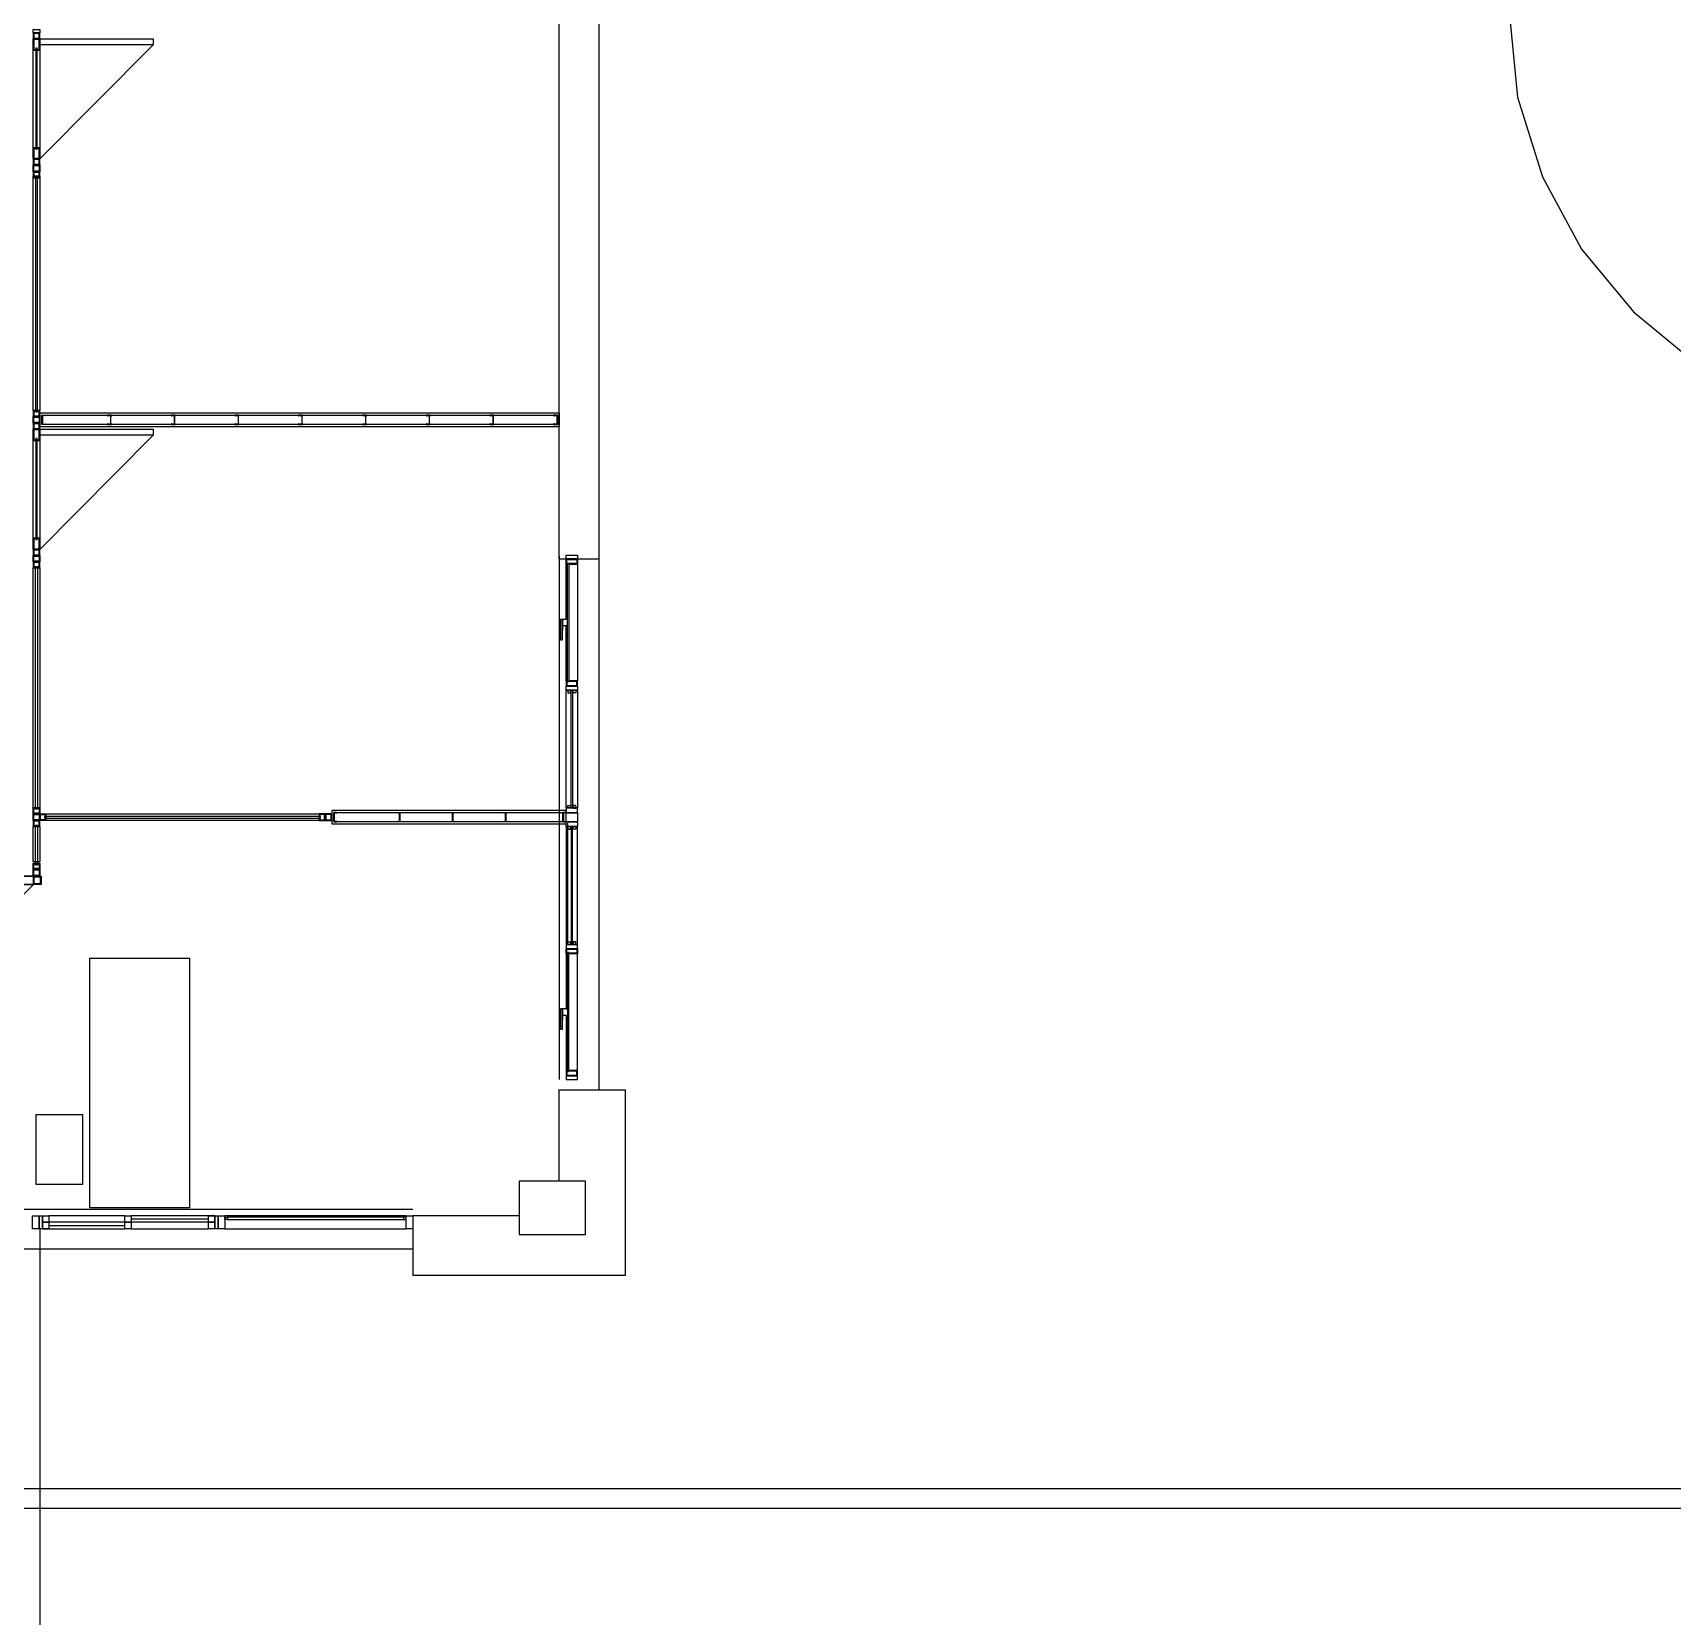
# Model space of a CAD drawing. Header units: metres. Extents: x 2 to 323, y -2 to 254.
# Drawn here: x 73.38 to 85.73, y 139.49 to 151.41 of the extents above; entities that cross this region are included whole.
import ezdxf

# ---------------------------------------------------------------- set-up
doc = ezdxf.new("R2010")
doc.units = ezdxf.units.M
for name, color, linetype in [('0-CARPINTERIAS', 7, 'Continuous'), ('0-EST CORTE', 7, 'Continuous'), ('0-MUROS EXISTENTES', 7, 'Continuous'), ('0-PROYECCIONES', 7, 'Continuous'), ('0-VISTA-005', 7, 'Continuous'), ('0-VISTA-010', 7, 'Continuous'), ('NUEVO PAU', 7, 'Continuous')]:
    doc.layers.add(name, color=color, linetype=linetype)

msp = doc.modelspace()

# ---------------------------------------------------------------- linework, layer by layer
at = {"layer": '0-CARPINTERIAS'}
for p, q in [((77.374, 146.994), (77.374, 146.948)), ((77.374, 146.946), (77.374, 146.992)), ((77.374, 146.958), (77.374, 146.912)), ((77.374, 146.911), (77.374, 146.956)), ((77.438, 145.57), (77.438, 146.459)), ((77.448, 146.459), (77.448, 145.57)), ((77.411, 145.457), (77.411, 144.566)), ((77.438, 145.434), (77.438, 144.545)), ((77.448, 144.545), (77.448, 145.434)), ((77.374, 144.061), (77.374, 144.015)), ((77.374, 144.013), (77.374, 144.059)), ((77.374, 144.025), (77.374, 143.979)), ((77.374, 143.977), (77.374, 144.023)), ((74.076, 142.502), (73.506, 142.502)), ((74.756, 142.502), (74.126, 142.502)), ((74.126, 142.477), (74.706, 142.477)), ((76.196, 142.502), (74.831, 142.502)), ((76.176, 142.492), (74.851, 142.492)), ((73.456, 142.402), (74.076, 142.402)), ((74.076, 142.452), (73.506, 142.452)), ((73.506, 142.427), (74.076, 142.427)), ((74.706, 142.452), (74.126, 142.452)), ((74.126, 142.402), (74.706, 142.402)), ((74.831, 142.402), (76.196, 142.402)), ((74.851, 142.472), (76.176, 142.472))]:
    msp.add_line(p, q, dxfattribs=at)
for points in [[(73.437, 151.435), (73.437, 151.409), (73.386, 151.409), (73.386, 151.435), (73.437, 151.435)], [(73.437, 151.409), (73.386, 151.409), (73.386, 151.364), (73.437, 151.364), (73.437, 151.409)], [(73.432, 151.404), (73.391, 151.404), (73.391, 151.369), (73.432, 151.369), (73.432, 151.404)], [(73.406, 150.535), (73.417, 150.535), (73.417, 151.294), (73.406, 151.294), (73.406, 150.535)], [(73.437, 150.46), (73.386, 150.46), (73.386, 150.415), (73.437, 150.415), (73.437, 150.46)], [(73.437, 150.415), (73.437, 150.364), (73.386, 150.364), (73.386, 150.415), (73.437, 150.415)], [(73.432, 150.455), (73.391, 150.455), (73.391, 150.42), (73.432, 150.42), (73.432, 150.455)], [(73.432, 150.41), (73.432, 150.369), (73.391, 150.369), (73.391, 150.41), (73.432, 150.41)], [(73.437, 150.319), (73.437, 150.364), (73.386, 150.364), (73.386, 150.319), (73.437, 150.319)], [(73.432, 150.324), (73.432, 150.359), (73.391, 150.359), (73.391, 150.324), (73.432, 150.324)], [(73.405, 150.329), (73.405, 148.556), (73.419, 148.556), (73.419, 150.329), (73.405, 150.329)], [(73.437, 148.521), (73.437, 148.566), (73.386, 148.566), (73.386, 148.521), (73.437, 148.521)], [(73.432, 148.526), (73.432, 148.561), (73.391, 148.561), (73.391, 148.526), (73.432, 148.526)], [(73.48, 148.525), (73.48, 148.528), (73.454, 148.528), (73.454, 148.526), (73.458, 148.522), (73.458, 148.469), (73.454, 148.465), (73.454, 148.463), (73.48, 148.463), (73.48, 148.466), (73.482, 148.466), (73.482, 148.461), (73.452, 148.461), (73.452, 148.466), (73.456, 148.469), (73.456, 148.521), (73.452, 148.525), (73.452, 148.53), (73.482, 148.53), (73.482, 148.525), (73.48, 148.525)], [(73.948, 148.525), (73.948, 148.528), (73.974, 148.528), (73.974, 148.526), (73.97, 148.522), (73.97, 148.469), (73.974, 148.465), (73.974, 148.463), (73.948, 148.463), (73.948, 148.466), (73.946, 148.466), (73.946, 148.461), (73.976, 148.461), (73.976, 148.466), (73.972, 148.469), (73.972, 148.521), (73.976, 148.525), (73.976, 148.53), (73.946, 148.53), (73.946, 148.525), (73.948, 148.525)], [(74.428, 148.525), (74.428, 148.528), (74.454, 148.528), (74.454, 148.526), (74.45, 148.522), (74.45, 148.469), (74.454, 148.465), (74.454, 148.463), (74.428, 148.463), (74.428, 148.466), (74.426, 148.466), (74.426, 148.461), (74.456, 148.461), (74.456, 148.466), (74.452, 148.469), (74.452, 148.521), (74.456, 148.525), (74.456, 148.53), (74.426, 148.53), (74.426, 148.525), (74.428, 148.525)], [(74.908, 148.525), (74.908, 148.528), (74.934, 148.528), (74.934, 148.526), (74.93, 148.522), (74.93, 148.469), (74.934, 148.465), (74.934, 148.463), (74.908, 148.463), (74.908, 148.466), (74.906, 148.466), (74.906, 148.461), (74.936, 148.461), (74.936, 148.466), (74.932, 148.469), (74.932, 148.521), (74.936, 148.525), (74.936, 148.53), (74.906, 148.53), (74.906, 148.525), (74.908, 148.525)], [(75.388, 148.525), (75.388, 148.528), (75.414, 148.528), (75.414, 148.526), (75.41, 148.522), (75.41, 148.469), (75.414, 148.465), (75.414, 148.463), (75.388, 148.463), (75.388, 148.466), (75.386, 148.466), (75.386, 148.461), (75.416, 148.461), (75.416, 148.466), (75.412, 148.469), (75.412, 148.521), (75.416, 148.525), (75.416, 148.53), (75.386, 148.53), (75.386, 148.525), (75.388, 148.525)], [(75.868, 148.525), (75.868, 148.528), (75.894, 148.528), (75.894, 148.526), (75.89, 148.522), (75.89, 148.469), (75.894, 148.465), (75.894, 148.463), (75.868, 148.463), (75.868, 148.466), (75.866, 148.466), (75.866, 148.461), (75.896, 148.461), (75.896, 148.466), (75.892, 148.469), (75.892, 148.521), (75.896, 148.525), (75.896, 148.53), (75.866, 148.53), (75.866, 148.525), (75.868, 148.525)], [(76.348, 148.525), (76.348, 148.528), (76.374, 148.528), (76.374, 148.526), (76.37, 148.522), (76.37, 148.469), (76.374, 148.465), (76.374, 148.463), (76.348, 148.463), (76.348, 148.466), (76.346, 148.466), (76.346, 148.461), (76.376, 148.461), (76.376, 148.466), (76.372, 148.469), (76.372, 148.521), (76.376, 148.525), (76.376, 148.53), (76.346, 148.53), (76.346, 148.525), (76.348, 148.525)], [(76.828, 148.525), (76.828, 148.528), (76.854, 148.528), (76.854, 148.526), (76.85, 148.522), (76.85, 148.469), (76.854, 148.465), (76.854, 148.463), (76.828, 148.463), (76.828, 148.466), (76.826, 148.466), (76.826, 148.461), (76.856, 148.461), (76.856, 148.466), (76.852, 148.469), (76.852, 148.521), (76.856, 148.525), (76.856, 148.53), (76.826, 148.53), (76.826, 148.525), (76.828, 148.525)], [(77.308, 148.525), (77.308, 148.528), (77.334, 148.528), (77.334, 148.526), (77.33, 148.522), (77.33, 148.469), (77.334, 148.465), (77.334, 148.463), (77.308, 148.463), (77.308, 148.466), (77.306, 148.466), (77.306, 148.461), (77.336, 148.461), (77.336, 148.466), (77.332, 148.469), (77.332, 148.521), (77.336, 148.525), (77.336, 148.53), (77.306, 148.53), (77.306, 148.525), (77.308, 148.525)], [(73.437, 148.521), (73.437, 148.47), (73.386, 148.47), (73.386, 148.521), (73.437, 148.521)], [(73.437, 148.47), (73.386, 148.47), (73.386, 148.425), (73.437, 148.425), (73.437, 148.47)], [(73.432, 148.516), (73.432, 148.475), (73.391, 148.475), (73.391, 148.516), (73.432, 148.516)], [(73.432, 148.465), (73.391, 148.465), (73.391, 148.43), (73.432, 148.43), (73.432, 148.465)], [(73.406, 147.595), (73.417, 147.595), (73.417, 148.355), (73.406, 148.355), (73.406, 147.595)], [(73.437, 147.52), (73.386, 147.52), (73.386, 147.475), (73.437, 147.475), (73.437, 147.52)], [(73.437, 147.475), (73.437, 147.425), (73.386, 147.425), (73.386, 147.475), (73.437, 147.475)], [(73.437, 147.38), (73.437, 147.425), (73.386, 147.425), (73.386, 147.38), (73.437, 147.38)], [(73.432, 147.515), (73.391, 147.515), (73.391, 147.48), (73.432, 147.48), (73.432, 147.515)], [(73.432, 147.47), (73.432, 147.43), (73.391, 147.43), (73.391, 147.47), (73.432, 147.47)], [(73.432, 147.385), (73.432, 147.42), (73.391, 147.42), (73.391, 147.385), (73.432, 147.385)], [(77.401, 147.448), (77.401, 147.477), (77.486, 147.477), (77.486, 147.448), (77.401, 147.448)], [(77.42, 147.416), (77.42, 146.522), (77.41, 146.522), (77.41, 147.416), (77.42, 147.416)], [(73.405, 145.563), (73.405, 147.39), (73.419, 147.39), (73.419, 145.563), (73.405, 145.563)], [(77.486, 146.489), (77.486, 146.459), (77.401, 146.459), (77.401, 146.489), (77.486, 146.489)], [(77.433, 146.459), (77.413, 146.459), (77.413, 146.439), (77.433, 146.439), (77.433, 146.459)], [(77.453, 146.459), (77.473, 146.459), (77.473, 146.439), (77.453, 146.439), (77.453, 146.459)], [(73.437, 145.573), (73.437, 145.528), (73.386, 145.528), (73.386, 145.573), (73.437, 145.573)], [(73.432, 145.568), (73.432, 145.533), (73.391, 145.533), (73.391, 145.568), (73.432, 145.568)], [(77.401, 145.574), (77.401, 145.539), (77.486, 145.539), (77.486, 145.574), (77.401, 145.574)], [(77.401, 145.57), (77.401, 145.535), (77.486, 145.535), (77.486, 145.57), (77.401, 145.57)], [(77.433, 145.57), (77.413, 145.57), (77.413, 145.59), (77.433, 145.59), (77.433, 145.57)], [(77.453, 145.57), (77.473, 145.57), (77.473, 145.59), (77.453, 145.59), (77.453, 145.57)], [(73.437, 145.528), (73.437, 145.477), (73.386, 145.477), (73.386, 145.528), (73.437, 145.528)], [(73.437, 145.432), (73.437, 145.477), (73.386, 145.477), (73.386, 145.432), (73.437, 145.432)], [(73.432, 145.523), (73.432, 145.482), (73.391, 145.482), (73.391, 145.523), (73.432, 145.523)], [(73.432, 145.437), (73.432, 145.472), (73.391, 145.472), (73.391, 145.437), (73.432, 145.437)], [(73.405, 145.141), (73.405, 145.442), (73.419, 145.442), (73.419, 145.141), (73.405, 145.141)], [(73.482, 145.477), (73.437, 145.477), (73.437, 145.528), (73.482, 145.528), (73.482, 145.477)], [(73.477, 145.482), (73.442, 145.482), (73.442, 145.523), (73.477, 145.523), (73.477, 145.482)], [(75.55, 145.509), (73.472, 145.509), (73.472, 145.495), (75.55, 145.495), (75.55, 145.509)], [(75.54, 145.477), (75.585, 145.477), (75.585, 145.528), (75.54, 145.528), (75.54, 145.477)], [(75.545, 145.482), (75.58, 145.482), (75.58, 145.523), (75.545, 145.523), (75.545, 145.482)], [(75.585, 145.528), (75.585, 145.477), (75.636, 145.477), (75.636, 145.528), (75.585, 145.528)], [(75.59, 145.523), (75.59, 145.482), (75.631, 145.482), (75.631, 145.523), (75.59, 145.523)], [(75.669, 145.474), (75.669, 145.471), (75.653, 145.471), (75.653, 145.473), (75.656, 145.476), (75.656, 145.531), (75.653, 145.535), (75.653, 145.537), (75.669, 145.537), (75.669, 145.534), (75.671, 145.534), (75.671, 145.539), (75.651, 145.539), (75.651, 145.534), (75.654, 145.53), (75.654, 145.477), (75.651, 145.474), (75.651, 145.469), (75.671, 145.469), (75.671, 145.474), (75.669, 145.474)], [(76.133, 145.474), (76.133, 145.471), (76.149, 145.471), (76.149, 145.473), (76.145, 145.476), (76.145, 145.531), (76.149, 145.535), (76.149, 145.537), (76.133, 145.537), (76.133, 145.534), (76.131, 145.534), (76.131, 145.539), (76.151, 145.539), (76.151, 145.534), (76.147, 145.53), (76.147, 145.477), (76.151, 145.474), (76.151, 145.469), (76.131, 145.469), (76.131, 145.474), (76.133, 145.474)], [(76.533, 145.474), (76.533, 145.471), (76.549, 145.471), (76.549, 145.473), (76.545, 145.476), (76.545, 145.531), (76.549, 145.535), (76.549, 145.537), (76.533, 145.537), (76.533, 145.534), (76.531, 145.534), (76.531, 145.539), (76.551, 145.539), (76.551, 145.534), (76.547, 145.53), (76.547, 145.477), (76.551, 145.474), (76.551, 145.469), (76.531, 145.469), (76.531, 145.474), (76.533, 145.474)], [(76.933, 145.474), (76.933, 145.471), (76.949, 145.471), (76.949, 145.473), (76.945, 145.476), (76.945, 145.531), (76.949, 145.535), (76.949, 145.537), (76.933, 145.537), (76.933, 145.534), (76.931, 145.534), (76.931, 145.539), (76.951, 145.539), (76.951, 145.534), (76.947, 145.53), (76.947, 145.477), (76.951, 145.474), (76.951, 145.469), (76.931, 145.469), (76.931, 145.474), (76.933, 145.474)], [(77.363, 145.474), (77.363, 145.471), (77.379, 145.471), (77.379, 145.473), (77.375, 145.476), (77.375, 145.531), (77.379, 145.535), (77.379, 145.537), (77.363, 145.537), (77.363, 145.534), (77.361, 145.534), (77.361, 145.539), (77.381, 145.539), (77.381, 145.534), (77.377, 145.53), (77.377, 145.477), (77.381, 145.474), (77.381, 145.469), (77.361, 145.469), (77.361, 145.474), (77.363, 145.474)], [(77.381, 145.539), (77.381, 145.469), (77.401, 145.469), (77.401, 145.539), (77.381, 145.539)], [(77.381, 145.539), (77.381, 145.469), (77.401, 145.469), (77.401, 145.539), (77.381, 145.539)], [(77.486, 145.539), (77.486, 145.469), (77.401, 145.469), (77.401, 145.539), (77.486, 145.539)], [(77.401, 145.434), (77.401, 145.469), (77.486, 145.469), (77.486, 145.434), (77.401, 145.434)], [(77.433, 145.434), (77.413, 145.434), (77.413, 145.414), (77.433, 145.414), (77.433, 145.434)], [(77.453, 145.434), (77.473, 145.434), (77.473, 145.414), (77.453, 145.414), (77.453, 145.434)], [(73.437, 145.156), (73.437, 145.111), (73.386, 145.111), (73.386, 145.156), (73.437, 145.156)], [(73.437, 145.111), (73.437, 145.06), (73.386, 145.06), (73.386, 145.111), (73.437, 145.111)], [(73.432, 145.151), (73.432, 145.116), (73.391, 145.116), (73.391, 145.151), (73.432, 145.151)], [(73.432, 145.106), (73.432, 145.065), (73.391, 145.065), (73.391, 145.106), (73.432, 145.106)], [(73.389, 144.996), (73.389, 145.06), (73.446, 145.06), (73.446, 144.996), (73.389, 144.996)], [(73.395, 145.002), (73.395, 145.054), (73.439, 145.054), (73.439, 145.002), (73.395, 145.002)], [(77.486, 144.515), (77.486, 144.545), (77.401, 144.545), (77.401, 144.515), (77.486, 144.515)], [(77.42, 143.588), (77.42, 144.483), (77.41, 144.483), (77.41, 143.588), (77.42, 143.588)], [(77.433, 144.545), (77.413, 144.545), (77.413, 144.565), (77.433, 144.565), (77.433, 144.545)], [(77.453, 144.545), (77.473, 144.545), (77.473, 144.565), (77.453, 144.565), (77.453, 144.545)], [(77.401, 143.556), (77.401, 143.527), (77.486, 143.527), (77.486, 143.556), (77.401, 143.556)], [(73.431, 142.502), (73.431, 142.402), (73.381, 142.402), (73.381, 142.502), (73.431, 142.502)], [(73.456, 142.502), (73.456, 142.402), (73.431, 142.402), (73.431, 142.502), (73.456, 142.502)], [(73.506, 142.502), (73.506, 142.452), (73.456, 142.452), (73.456, 142.502), (73.506, 142.502)], [(74.126, 142.502), (74.126, 142.452), (74.076, 142.452), (74.076, 142.502), (74.126, 142.502)], [(74.756, 142.502), (74.756, 142.452), (74.706, 142.452), (74.706, 142.502), (74.756, 142.502)], [(74.781, 142.502), (74.781, 142.402), (74.756, 142.402), (74.756, 142.502), (74.781, 142.502)], [(74.831, 142.502), (74.831, 142.402), (74.781, 142.402), (74.781, 142.502), (74.831, 142.502)], [(74.851, 142.492), (74.851, 142.472), (74.831, 142.472), (74.831, 142.492), (74.851, 142.492)], [(76.176, 142.492), (76.176, 142.472), (76.196, 142.472), (76.196, 142.492), (76.176, 142.492)], [(76.246, 142.502), (76.246, 142.402), (76.196, 142.402), (76.196, 142.502), (76.246, 142.502)], [(73.506, 142.452), (73.506, 142.402), (73.456, 142.402), (73.456, 142.452), (73.506, 142.452)], [(74.126, 142.452), (74.126, 142.402), (74.076, 142.402), (74.076, 142.452), (74.126, 142.452)], [(74.756, 142.452), (74.756, 142.402), (74.706, 142.402), (74.706, 142.452), (74.756, 142.452)]]:
    msp.add_lwpolyline(points, close=True, dxfattribs=at)
for points in [[(73.417, 151.279), (73.437, 151.279), (73.437, 151.364), (73.386, 151.364), (73.386, 151.279), (73.406, 151.279)], [(73.417, 151.284), (73.432, 151.284), (73.432, 151.359), (73.391, 151.359), (73.391, 151.284), (73.406, 151.284)], [(73.406, 150.545), (73.386, 150.545), (73.386, 150.46), (73.437, 150.46), (73.437, 150.545), (73.417, 150.545)], [(73.406, 150.54), (73.391, 150.54), (73.391, 150.465), (73.432, 150.465), (73.432, 150.54), (73.417, 150.54)], [(73.417, 148.34), (73.437, 148.34), (73.437, 148.425), (73.386, 148.425), (73.386, 148.34), (73.406, 148.34)], [(73.417, 148.345), (73.432, 148.345), (73.432, 148.42), (73.391, 148.42), (73.391, 148.345), (73.406, 148.345)], [(73.406, 147.605), (73.386, 147.605), (73.386, 147.52), (73.437, 147.52), (73.437, 147.605), (73.417, 147.605)], [(73.406, 147.6), (73.391, 147.6), (73.391, 147.525), (73.432, 147.525), (73.432, 147.6), (73.417, 147.6)], [(77.41, 147.408), (77.401, 147.408), (77.401, 147.448), (77.486, 147.448), (77.486, 147.408), (77.42, 147.408)], [(77.41, 147.413), (77.406, 147.413), (77.406, 147.443), (77.481, 147.443), (77.481, 147.413), (77.42, 147.413)], [(77.401, 146.992), (77.358, 146.992), (77.358, 146.84), (77.374, 146.84), (77.374, 146.946), (77.401, 146.946)], [(77.41, 146.53), (77.401, 146.53), (77.401, 146.49), (77.486, 146.49), (77.486, 146.53), (77.42, 146.53)], [(77.41, 146.525), (77.406, 146.525), (77.406, 146.495), (77.481, 146.495), (77.481, 146.525), (77.42, 146.525)], [(73.28, 145.035), (73.28, 145.06), (73.389, 145.06), (73.389, 144.996), (73.28, 144.996), (73.28, 145.021)], [(77.41, 144.475), (77.401, 144.475), (77.401, 144.515), (77.486, 144.515), (77.486, 144.475), (77.42, 144.475)], [(77.41, 144.48), (77.406, 144.48), (77.406, 144.51), (77.481, 144.51), (77.481, 144.48), (77.42, 144.48)], [(77.401, 144.059), (77.358, 144.059), (77.358, 143.907), (77.374, 143.907), (77.374, 144.013), (77.401, 144.013)], [(77.41, 143.596), (77.401, 143.596), (77.401, 143.556), (77.486, 143.556), (77.486, 143.596), (77.42, 143.596)], [(77.41, 143.591), (77.406, 143.591), (77.406, 143.561), (77.481, 143.561), (77.481, 143.591), (77.42, 143.591)]]:
    msp.add_lwpolyline(points, dxfattribs=at)
at = {"layer": '0-EST CORTE'}
msp.add_lwpolyline([(77.046, 142.361), (77.546, 142.361), (77.546, 142.761), (77.046, 142.761), (77.046, 142.361)], close=True, dxfattribs=at)
msp.add_lwpolyline([(77.046, 142.361), (77.546, 142.361), (77.546, 142.761), (77.046, 142.761), (77.046, 142.361)], close=True, dxfattribs=at)
at = {"layer": '0-MUROS EXISTENTES'}
for p, q in [((77.646, 153.256), (77.646, 147.45)), ((77.646, 153.256), (77.646, 147.45)), ((77.646, 153.256), (77.646, 147.45)), ((77.346, 152.361), (77.346, 147.45)), ((77.346, 152.361), (77.346, 147.45)), ((77.346, 152.361), (77.346, 147.45)), ((77.646, 149.552), (77.646, 147.45)), ((77.646, 149.552), (77.646, 147.45)), ((77.646, 149.552), (77.646, 147.45)), ((77.346, 147.45), (77.646, 147.45)), ((77.346, 147.45), (77.646, 147.45)), ((77.346, 147.45), (77.646, 147.45)), ((77.346, 143.45), (77.346, 142.761)), ((77.346, 143.45), (77.846, 143.45)), ((77.346, 143.45), (77.346, 142.761)), ((77.346, 143.45), (77.846, 143.45)), ((77.346, 143.45), (77.346, 142.761)), ((77.346, 143.45), (77.846, 143.45)), ((77.846, 143.45), (77.846, 142.052)), ((77.846, 143.45), (77.846, 142.052)), ((77.846, 143.45), (77.846, 142.052)), ((76.246, 142.502), (76.246, 142.052)), ((77.046, 142.502), (76.246, 142.502)), ((76.246, 142.502), (76.246, 142.052)), ((77.046, 142.502), (76.246, 142.502)), ((76.246, 142.502), (76.246, 142.052)), ((77.046, 142.502), (76.246, 142.502)), ((77.846, 142.052), (76.246, 142.052)), ((77.846, 142.052), (76.246, 142.052)), ((77.846, 142.052), (76.246, 142.052))]:
    msp.add_line(p, q, dxfattribs=at)
at = {"layer": '0-PROYECCIONES'}
msp.add_line((73.436, 142.404), (73.436, 128.021), dxfattribs=at)
at = {"layer": '0-VISTA-005'}
for p, q in [((74.291, 151.319), (73.437, 150.46)), ((74.291, 148.38), (73.437, 147.52)), ((77.351, 143.527), (77.351, 147.468)), ((72.296, 143.91), (73.389, 144.996)), ((68.521, 142.552), (76.246, 142.552)), ((68.521, 142.252), (76.246, 142.252)), ((112.943, 140.446), (68.196, 140.446)), ((112.943, 140.446), (68.196, 140.446))]:
    msp.add_line(p, q, dxfattribs=at)
for points in [[(84.501, 151.571), (84.566, 150.926), (84.753, 150.325), (85.048, 149.782), (85.438, 149.308), (85.912, 148.917), (86.456, 148.622), (87.056, 148.436), (87.701, 148.371)], [(84.501, 151.571), (84.566, 150.926), (84.753, 150.325), (85.048, 149.782), (85.438, 149.308), (85.912, 148.917), (86.456, 148.622), (87.056, 148.436), (87.701, 148.371)], [(77.351, 148.545), (73.437, 148.545), (73.437, 148.445), (77.351, 148.445), (77.351, 148.545), (77.336, 148.545)], [(73.452, 148.525), (73.452, 148.53), (77.336, 148.53), (77.336, 148.46), (73.452, 148.46), (73.452, 148.46), (73.452, 148.53)], [(77.401, 146.996), (77.401, 147.408), (77.41, 147.408)], [(77.42, 147.408), (77.486, 147.408), (77.486, 146.53), (77.42, 146.53)], [(77.41, 146.53), (77.401, 146.53), (77.401, 146.95)], [(77.41, 144.475), (77.401, 144.475), (77.401, 144.054)], [(77.42, 143.596), (77.486, 143.596), (77.486, 144.475), (77.42, 144.475)], [(77.401, 144.009), (77.401, 143.596), (77.41, 143.596)]]:
    msp.add_lwpolyline(points, dxfattribs=at)
for points in [[(74.291, 151.364), (74.291, 151.333), (74.291, 151.333), (74.291, 151.319), (73.575, 151.319), (73.437, 151.319), (73.437, 151.35), (73.437, 151.35), (73.437, 151.364), (73.575, 151.364), (74.291, 151.364)], [(73.437, 150.332), (73.437, 148.567), (73.386, 148.567), (73.386, 150.332), (73.437, 150.332)], [(74.291, 148.425), (74.291, 148.394), (74.291, 148.394), (74.291, 148.38), (73.575, 148.38), (73.437, 148.38), (73.437, 148.411), (73.437, 148.411), (73.437, 148.425), (73.575, 148.425), (74.291, 148.425)], [(73.437, 147.38), (73.437, 145.573), (73.386, 145.573), (73.386, 147.38), (73.437, 147.38)], [(77.401, 145.57), (77.401, 146.459), (77.486, 146.459), (77.486, 145.57), (77.401, 145.57)], [(75.54, 145.528), (75.54, 145.477), (73.482, 145.477), (73.482, 145.528), (75.54, 145.528)], [(75.651, 145.539), (77.401, 145.539), (77.401, 145.554), (75.636, 145.554), (75.636, 145.454), (77.401, 145.454), (77.401, 145.469), (75.651, 145.469), (75.651, 145.539)], [(73.437, 145.432), (73.437, 145.166), (73.386, 145.166), (73.386, 145.432), (73.437, 145.432)], [(77.401, 145.434), (77.401, 144.545), (77.486, 144.545), (77.486, 145.434), (77.401, 145.434)]]:
    msp.add_lwpolyline(points, close=True, dxfattribs=at)
at = {"layer": '0-VISTA-010'}
for p, q in [((77.646, 147.45), (77.646, 143.45)), ((112.943, 140.296), (68.228, 140.296)), ((112.943, 140.296), (68.228, 140.296))]:
    msp.add_line(p, q, dxfattribs=at)
for points in [[(73.437, 150.46), (73.4, 150.46), (73.4, 150.46), (73.386, 150.46), (73.386, 151.266), (73.386, 151.364), (73.423, 151.364), (73.423, 151.364), (73.437, 151.364), (73.437, 151.266), (73.437, 150.46)], [(73.437, 147.52), (73.4, 147.52), (73.4, 147.52), (73.386, 147.52), (73.386, 148.326), (73.386, 148.425), (73.423, 148.425), (73.423, 148.425), (73.437, 148.425), (73.437, 148.326), (73.437, 147.52)], [(73.389, 144.996), (73.389, 145.042), (73.389, 145.042), (73.389, 145.06), (72.364, 145.06), (72.238, 145.06), (72.238, 145.013), (72.238, 145.013), (72.238, 144.996), (72.364, 144.996), (73.389, 144.996)]]:
    msp.add_lwpolyline(points, close=True, dxfattribs=at)
at = {"layer": 'NUEVO PAU'}
for points in [[(73.814, 142.56), (73.814, 144.442), (74.564, 144.442), (74.564, 142.56), (73.814, 142.56)], [(73.41, 142.738), (73.41, 143.264), (73.759, 143.264), (73.759, 142.738), (73.41, 142.738)]]:
    msp.add_lwpolyline(points, close=True, dxfattribs=at)

doc.saveas('drawing.dxf')
